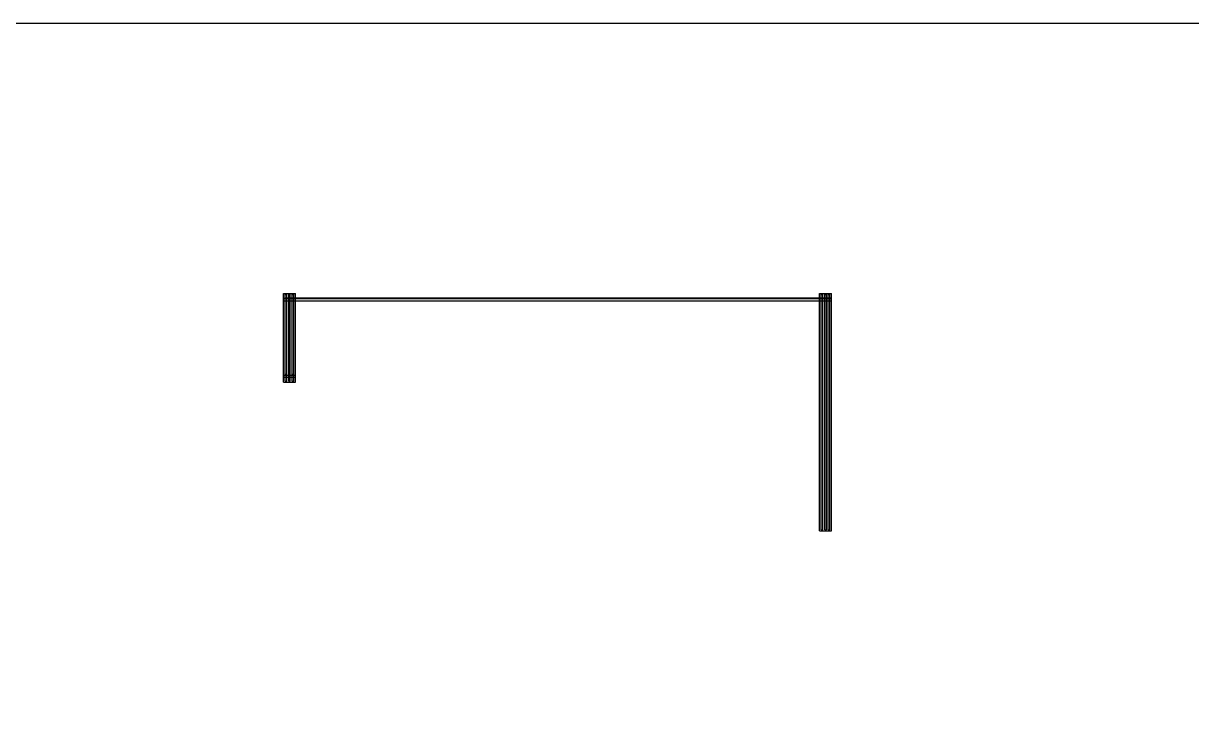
# Model space of a CAD drawing. Header units: millimetres. Extents: x -1225 to 566, y -985 to 617.
# Drawn here: x -502 to 32, y 295 to 617 of the extents above; entities that cross this region are included whole.
import ezdxf

# ---------------------------------------------------------------- set-up
doc = ezdxf.new("R2010")
doc.units = ezdxf.units.MM
for name, color, linetype in [('BORDER', 7, 'Continuous'), ('HIDDEN', 8, 'Continuous'), ('VISIBLE', 7, 'Continuous')]:
    doc.layers.add(name, color=color, linetype=linetype)

msp = doc.modelspace()

# ---------------------------------------------------------------- linework, layer by layer
at = {"layer": 'BORDER'}
msp.add_lwpolyline([(-1224.96, -985.33), (566.28, -985.33), (566.28, 617.28), (-1224.96, 617.28)], close=True, dxfattribs=at)
at = {"layer": 'HIDDEN'}
for points in [[(-382.75, 493.75), (-377.25, 493.75)], [(-382.75, 453.25), (-382.75, 493.75)], [(-382.75, 491.5), (-132.25, 491.5)], [(-382.75, 490.5), (-382.75, 491.5)], [(-382.25, 491.85), (-132.75, 491.85)], [(-382.25, 491.85), (-132.75, 491.85)], [(-382.25, 491.5), (-382.25, 491.85)], [(-382.25, 491.5), (-382.25, 491.85)], [(-382.25, 491.85), (-132.75, 491.85)], [(-382.25, 491.85), (-132.75, 491.85)], [(-382.25, 491.5), (-382.25, 491.85)], [(-382.25, 491.5), (-382.25, 491.85)], [(-382.25, 491.85), (-132.75, 491.85)], [(-382.25, 491.5), (-382.25, 491.85)], [(-382.25, 491.5), (-132.75, 491.5)], [(-382.25, 491.5), (-132.75, 491.5)], [(-382.25, 491.5), (-132.75, 491.5)], [(-382.25, 491.5), (-132.75, 491.5)], [(-382.25, 491.5), (-132.75, 491.5)], [(-382.25, 491.5), (-132.75, 491.5)], [(-381.95, 493.25), (-381.25, 493.25)], [(-381.95, 453.75), (-381.95, 493.25)], [(-381.95, 490.5), (-381.95, 491.85)], [(-381.25, 453.75), (-381.25, 493.25)], [(-381.25, 490.5), (-381.25, 491.85)], [(-380.35, 493.25), (-379.65, 493.25)], [(-380.35, 453.75), (-380.35, 493.25)], [(-380.35, 490.5), (-380.35, 491.85)], [(-379.65, 453.75), (-379.65, 493.25)], [(-379.65, 490.5), (-379.65, 491.85)], [(-378.75, 493.25), (-378.05, 493.25)], [(-378.75, 453.75), (-378.75, 493.25)], [(-378.75, 490.5), (-378.75, 491.85)], [(-378.05, 453.75), (-378.05, 493.25)], [(-378.05, 490.5), (-378.05, 491.85)], [(-377.25, 453.25), (-377.25, 493.75)], [(-377.25, 490.5), (-377.25, 491.85)], [(-137.75, 493.75), (-132.25, 493.75)], [(-137.75, 385.25), (-137.75, 493.75)], [(-137.75, 490.5), (-137.75, 491.85)], [(-137.75, 491.5), (-132.25, 491.5)], [(-137.75, 490.5), (-137.75, 491.5)], [(-136.95, 493.25), (-136.25, 493.25)], [(-136.95, 385.75), (-136.95, 493.25)], [(-136.95, 490.5), (-136.95, 491.85)], [(-136.95, 491.85), (-136.25, 491.85)], [(-136.95, 491.5), (-136.95, 491.85)], [(-136.95, 491.5), (-136.25, 491.5)], [(-136.95, 491.5), (-136.25, 491.5)], [(-136.25, 385.75), (-136.25, 493.25)], [(-136.25, 490.5), (-136.25, 491.85)], [(-136.25, 491.5), (-136.25, 491.85)], [(-135.35, 493.25), (-134.65, 493.25)], [(-135.35, 385.75), (-135.35, 493.25)], [(-135.35, 490.5), (-135.35, 491.85)], [(-135.35, 491.85), (-134.65, 491.85)], [(-135.35, 491.5), (-135.35, 491.85)], [(-135.35, 491.5), (-134.65, 491.5)], [(-135.35, 491.5), (-134.65, 491.5)], [(-134.65, 385.75), (-134.65, 493.25)], [(-134.65, 490.5), (-134.65, 491.85)], [(-134.65, 491.5), (-134.65, 491.85)], [(-133.75, 493.25), (-133.05, 493.25)], [(-133.75, 385.75), (-133.75, 493.25)], [(-133.75, 490.5), (-133.75, 491.85)], [(-133.75, 491.85), (-133.05, 491.85)], [(-133.75, 491.5), (-133.75, 491.85)], [(-133.75, 491.5), (-133.05, 491.5)], [(-133.75, 491.5), (-133.05, 491.5)], [(-133.05, 385.75), (-133.05, 493.25)], [(-133.05, 490.5), (-133.05, 491.85)], [(-133.05, 491.5), (-133.05, 491.85)], [(-132.75, 491.5), (-132.75, 491.85)], [(-132.75, 491.5), (-132.75, 491.85)], [(-132.75, 491.5), (-132.75, 491.85)], [(-132.75, 491.5), (-132.75, 491.85)], [(-132.75, 491.5), (-132.75, 491.85)], [(-132.25, 385.25), (-132.25, 493.75)], [(-132.25, 490.5), (-132.25, 491.5)], [(-132.25, 490.5), (-132.25, 491.5)], [(-382.75, 490.5), (-132.25, 490.5)], [(-137.75, 490.5), (-132.25, 490.5)], [(-382.75, 456.5), (-377.25, 456.5)], [(-382.75, 455.5), (-382.75, 456.5)], [(-382.75, 455.5), (-377.25, 455.5)], [(-381.95, 456.85), (-381.25, 456.85)], [(-381.95, 456.5), (-381.95, 456.85)], [(-381.95, 455.5), (-381.95, 456.5)], [(-381.95, 456.5), (-381.25, 456.5)], [(-381.95, 456.5), (-381.25, 456.5)], [(-381.25, 456.5), (-381.25, 456.85)], [(-381.25, 455.5), (-381.25, 456.5)], [(-380.35, 456.85), (-379.65, 456.85)], [(-380.35, 456.5), (-380.35, 456.85)], [(-380.35, 455.5), (-380.35, 456.5)], [(-380.35, 456.5), (-379.65, 456.5)], [(-380.35, 456.5), (-379.65, 456.5)], [(-379.65, 456.5), (-379.65, 456.85)], [(-379.65, 455.5), (-379.65, 456.5)], [(-378.75, 456.85), (-378.05, 456.85)], [(-378.75, 456.5), (-378.75, 456.85)], [(-378.75, 455.5), (-378.75, 456.5)], [(-378.75, 456.5), (-378.05, 456.5)], [(-378.75, 456.5), (-378.05, 456.5)], [(-378.05, 456.5), (-378.05, 456.85)], [(-378.05, 455.5), (-378.05, 456.5)], [(-377.25, 455.5), (-377.25, 456.5)], [(-382.75, 453.25), (-377.25, 453.25)], [(-381.95, 453.75), (-381.25, 453.75)], [(-380.35, 453.75), (-379.65, 453.75)], [(-378.75, 453.75), (-378.05, 453.75)], [(-137.75, 385.25), (-132.25, 385.25)], [(-136.95, 385.75), (-136.25, 385.75)], [(-135.35, 385.75), (-134.65, 385.75)], [(-133.75, 385.75), (-133.05, 385.75)]]:
    msp.add_lwpolyline(points, dxfattribs=at)
at = {"layer": 'VISIBLE'}
for points in [[(-382.75, 493.75), (-377.25, 493.75)], [(-382.75, 453.25), (-382.75, 493.75)], [(-382.75, 491.5), (-132.25, 491.5)], [(-382.75, 490.5), (-382.75, 491.5)], [(-382.25, 491.85), (-132.75, 491.85)], [(-382.25, 491.5), (-382.25, 491.85)], [(-381.95, 493.25), (-381.25, 493.25)], [(-381.95, 491.85), (-381.95, 493.25)], [(-381.25, 491.85), (-381.25, 493.25)], [(-380.35, 493.25), (-379.65, 493.25)], [(-380.35, 491.85), (-380.35, 493.25)], [(-379.65, 491.85), (-379.65, 493.25)], [(-378.75, 493.25), (-378.05, 493.25)], [(-378.75, 491.85), (-378.75, 493.25)], [(-378.05, 491.85), (-378.05, 493.25)], [(-377.25, 491.85), (-377.25, 493.75)], [(-137.75, 493.75), (-132.25, 493.75)], [(-137.75, 491.85), (-137.75, 493.75)], [(-137.75, 491.5), (-132.25, 491.5)], [(-137.75, 490.5), (-137.75, 491.5)], [(-136.95, 493.25), (-136.25, 493.25)], [(-136.95, 491.85), (-136.95, 493.25)], [(-136.95, 491.85), (-136.25, 491.85)], [(-136.95, 491.5), (-136.95, 491.85)], [(-136.25, 491.85), (-136.25, 493.25)], [(-136.25, 491.5), (-136.25, 491.85)], [(-135.35, 493.25), (-134.65, 493.25)], [(-135.35, 491.85), (-135.35, 493.25)], [(-135.35, 491.85), (-134.65, 491.85)], [(-135.35, 491.5), (-135.35, 491.85)], [(-134.65, 491.85), (-134.65, 493.25)], [(-134.65, 491.5), (-134.65, 491.85)], [(-133.75, 493.25), (-133.05, 493.25)], [(-133.75, 491.85), (-133.75, 493.25)], [(-133.75, 491.85), (-133.05, 491.85)], [(-133.75, 491.5), (-133.75, 491.85)], [(-133.05, 491.85), (-133.05, 493.25)], [(-133.05, 491.5), (-133.05, 491.85)], [(-132.75, 491.5), (-132.75, 491.85)], [(-132.25, 385.25), (-132.25, 493.75)], [(-132.25, 490.5), (-132.25, 491.5)], [(-132.25, 490.5), (-132.25, 491.5)], [(-382.75, 490.5), (-132.25, 490.5)], [(-381.95, 456.5), (-381.95, 490.5)], [(-381.25, 456.5), (-381.25, 490.5)], [(-380.35, 456.5), (-380.35, 490.5)], [(-379.65, 456.5), (-379.65, 490.5)], [(-378.75, 456.5), (-378.75, 490.5)], [(-378.05, 456.5), (-378.05, 490.5)], [(-377.25, 453.25), (-377.25, 490.5)], [(-137.75, 385.25), (-137.75, 490.5)], [(-137.75, 490.5), (-132.25, 490.5)], [(-136.95, 385.75), (-136.95, 490.5)], [(-136.25, 385.75), (-136.25, 490.5)], [(-135.35, 385.75), (-135.35, 490.5)], [(-134.65, 385.75), (-134.65, 490.5)], [(-133.75, 385.75), (-133.75, 490.5)], [(-133.05, 385.75), (-133.05, 490.5)], [(-382.75, 456.5), (-377.25, 456.5)], [(-382.75, 455.5), (-382.75, 456.5)], [(-382.75, 455.5), (-377.25, 455.5)], [(-381.95, 456.85), (-381.25, 456.85)], [(-381.95, 456.5), (-381.95, 456.85)], [(-381.95, 453.75), (-381.95, 455.5)], [(-381.25, 456.5), (-381.25, 456.85)], [(-381.25, 453.75), (-381.25, 455.5)], [(-380.35, 456.85), (-379.65, 456.85)], [(-380.35, 456.5), (-380.35, 456.85)], [(-380.35, 453.75), (-380.35, 455.5)], [(-379.65, 456.5), (-379.65, 456.85)], [(-379.65, 453.75), (-379.65, 455.5)], [(-378.75, 456.85), (-378.05, 456.85)], [(-378.75, 456.5), (-378.75, 456.85)], [(-378.75, 453.75), (-378.75, 455.5)], [(-378.05, 456.5), (-378.05, 456.85)], [(-378.05, 453.75), (-378.05, 455.5)], [(-377.25, 455.5), (-377.25, 456.5)], [(-382.75, 453.25), (-377.25, 453.25)], [(-381.95, 453.75), (-381.25, 453.75)], [(-380.35, 453.75), (-379.65, 453.75)], [(-378.75, 453.75), (-378.05, 453.75)], [(-137.75, 385.25), (-132.25, 385.25)], [(-136.95, 385.75), (-136.25, 385.75)], [(-135.35, 385.75), (-134.65, 385.75)], [(-133.75, 385.75), (-133.05, 385.75)]]:
    msp.add_lwpolyline(points, dxfattribs=at)

doc.saveas('drawing.dxf')
